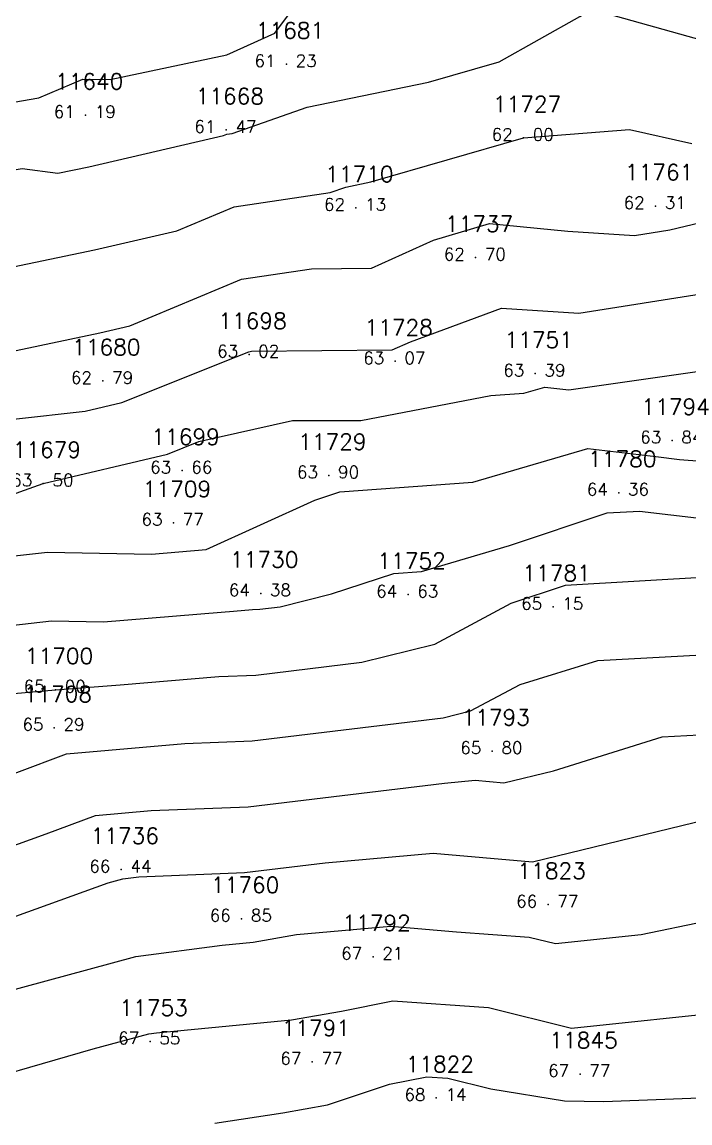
# Model space of a CAD drawing. Header units: millimetres. Extents: x 1412565 to 1412813, y 4931476 to 4931699.
# Drawn here: x 1412599.23 to 1412610.11, y 4931579.01 to 4931596.95 of the extents above; entities that cross this region are included whole.
import ezdxf
from ezdxf.enums import TextEntityAlignment as Align

# ---------------------------------------------------------------- set-up
doc = ezdxf.new("R2010")
doc.units = ezdxf.units.MM
for name, color, linetype in [('CIVIL', 50, 'Continuous'), ('CIVIL-DRAW', 80, 'Continuous'), ('CIVIL-NONAME', 130, 'Continuous'), ('CIVIL-TEXT', 240, 'Continuous'), ('CIVIL-Z', 50, 'Continuous'), ('Tcontours0', 7, 'Continuous'), ('Tcontours1', 7, 'Continuous'), ('Tcontours2', 7, 'Continuous')]:
    doc.layers.add(name, color=color, linetype=linetype)
doc.styles.add('CIVILCADMAIN', font='TXT.SHX')
doc.styles.get("Standard").update_dxf_attribs({"font": 'arial.ttf'})

# ---------------------------------------------------------------- blocks, each defined once
blk = doc.blocks.new('CIVIL-ZZ')
at = {"layer": 'CIVIL-DRAW'}
blk.add_point((0, 0), dxfattribs=at)
at = {"layer": 'CIVIL-NONAME'}
blk.add_attdef('NAME', text='', height=1.8, dxfattribs=at).set_placement((0, 2.1), align=Align.CENTER)
at = {"layer": 'CIVIL-TEXT', "flags": 8}
blk.add_attdef('TEXT', text='', height=2, dxfattribs=at).set_placement((0.2, -3.3), align=Align.CENTER)
at = {"layer": 'CIVIL-Z'}
blk.add_attdef('Z1', text='', height=1.6, dxfattribs=at).set_placement((-0.75, -0.225), align=Align.RIGHT)
blk.add_attdef('Z2', (0.75, -0.225), '', height=1.6, dxfattribs=at)

msp = doc.modelspace()

# ---------------------------------------------------------------- linework, layer by layer
at = {"layer": 'Tcontours0', "elevation": 65}
msp.add_lwpolyline([(1412588.786, 4931581.759), (1412589.044, 4931581.987), (1412590.175, 4931582.627), (1412591.556, 4931584.138), (1412591.712, 4931584.328), (1412591.743, 4931584.343), (1412594.691, 4931585.122), (1412594.727, 4931585.14), (1412594.782, 4931585.138), (1412594.842, 4931585.206), (1412597.01, 4931586.124), (1412597.537, 4931585.978), (1412597.759, 4931585.837), (1412598.169, 4931585.926), (1412599.78, 4931586.07), (1412600.831, 4931586.148), (1412602.437, 4931586.286), (1412603.042, 4931586.31), (1412604.766, 4931586.518), (1412605.953, 4931586.814), (1412607.199, 4931587.478), (1412608.083, 4931587.773), (1412610.495, 4931587.915)], dxfattribs=at)
at = {"layer": 'Tcontours1'}
for points, elevation in [([(1412588.935, 4931592.41), (1412589.04, 4931592.713), (1412591.037, 4931593.897), (1412591.552, 4931594.018), (1412593.836, 4931594.692), (1412595.675, 4931594.69), (1412596.696, 4931595.326), (1412598.154, 4931595.48), (1412599.506, 4931595.711), (1412600.226, 4931596.017), (1412600.671, 4931596.009), (1412602.57, 4931596.413), (1412603.348, 4931596.768), (1412603.657, 4931597.175), (1412603.777, 4931597.238), (1412606.018, 4931597.561), (1412606.455, 4931597.544), (1412606.755, 4931597.661), (1412607.559, 4931598.209), (1412608.568, 4931598.465), (1412610.119, 4931598.223)], 61), ([(1412589.014, 4931590.04), (1412590.66, 4931590.463), (1412591.104, 4931590.625), (1412592.03, 4931591.363), (1412593.42, 4931592.13), (1412596.049, 4931592.003), (1412597.177, 4931592.34), (1412597.943, 4931593.107), (1412599.092, 4931592.96), (1412600.412, 4931593.238), (1412601.753, 4931593.548), (1412602.687, 4931593.939), (1412604.254, 4931594.17), (1412604.507, 4931594.258), (1412604.914, 4931594.342), (1412607.4, 4931595.06), (1412609.126, 4931595.194), (1412610.138, 4931594.971)], 62), ([(1412588.991, 4931587.319), (1412589.754, 4931587.586), (1412591.258, 4931588.287), (1412591.426, 4931588.329), (1412591.565, 4931588.38), (1412591.924, 4931588.459), (1412595.234, 4931589.442), (1412595.726, 4931589.355), (1412597.415, 4931589.853), (1412599.094, 4931590.48), (1412600.263, 4931590.606), (1412600.861, 4931590.748), (1412602.723, 4931591.493), (1412602.925, 4931591.577), (1412602.969, 4931591.584), (1412605.262, 4931591.606), (1412605.558, 4931591.74), (1412607.042, 4931592.288), (1412608.298, 4931592.206), (1412610.394, 4931592.537)], 63), ([(1412588.968, 4931584.947), (1412590.983, 4931585.818), (1412591.981, 4931586.515), (1412592.031, 4931586.53), (1412594.734, 4931587.251), (1412595.759, 4931587.513), (1412596.197, 4931587.698), (1412596.338, 4931587.659), (1412597.014, 4931587.566), (1412598.233, 4931588.072), (1412598.571, 4931588.193), (1412599.647, 4931588.31), (1412601.341, 4931588.281), (1412602.235, 4931588.356), (1412603.999, 4931589.16), (1412604.407, 4931589.294), (1412606.572, 4931589.449), (1412608.445, 4931590), (1412609.552, 4931589.868), (1412609.938, 4931589.821), (1412610.656, 4931589.766)], 64), ([(1412588.813, 4931578.656), (1412589.79, 4931579.88), (1412591.977, 4931580.915), (1412592.19, 4931581.058), (1412592.332, 4931581.231), (1412593.906, 4931582.017), (1412594.733, 4931582.236), (1412595.884, 4931582.793), (1412596.234, 4931583.034), (1412596.45, 4931583.082), (1412598.467, 4931583.303), (1412599.626, 4931583.721), (1412600.433, 4931584.024), (1412601.335, 4931584.101), (1412602.917, 4931584.164), (1412606.113, 4931584.55), (1412606.615, 4931584.595), (1412607.078, 4931584.555), (1412607.888, 4931584.751), (1412609.656, 4931585.301), (1412610.861, 4931585.366)], 66), ([(1412591.968, 4931577.673), (1412594.349, 4931579.626), (1412594.54, 4931579.656), (1412595.56, 4931580.251), (1412595.585, 4931580.275), (1412595.663, 4931580.328), (1412597.317, 4931580.695), (1412597.84, 4931580.753), (1412598.862, 4931581.122), (1412601.087, 4931581.727), (1412602.491, 4931581.911), (1412602.998, 4931581.96), (1412603.702, 4931582.082), (1412605.239, 4931582.219), (1412606.31, 4931582.126), (1412607.494, 4931582.041), (1412607.92, 4931581.935), (1412609.317, 4931582.084), (1412611.41, 4931582.52)], 67), ([(1412602.374, 4931579.009), (1412603.481, 4931579.176), (1412604.207, 4931579.309), (1412605.216, 4931579.643), (1412605.825, 4931579.766), (1412606.166, 4931579.742), (1412606.865, 4931579.568), (1412608.066, 4931579.371), (1412608.708, 4931579.361), (1412610.835, 4931579.446), (1412610.845, 4931579.422), (1412610.99, 4931579.444), (1412611.949, 4931579.733), (1412612.989, 4931579.556), (1412614.837, 4931579.337), (1412617.872, 4931578.955)], 68)]:
    msp.add_lwpolyline(points, dxfattribs=dict(at, elevation=elevation))
at = {"layer": 'Tcontours2'}
for points, elevation in [([(1412589.018, 4931591.132), (1412589.567, 4931591.271), (1412591.04, 4931592.578), (1412591.477, 4931592.837), (1412592.486, 4931593.074), (1412593.628, 4931593.411), (1412596.197, 4931593.409), (1412597.384, 4931594.149), (1412597.562, 4931594.291), (1412599.234, 4931594.559), (1412599.819, 4931594.485), (1412600.324, 4931594.591), (1412602.514, 4931595.097), (1412602.567, 4931595.119), (1412602.656, 4931595.132), (1412603.879, 4931595.558), (1412605.853, 4931595.965), (1412607.002, 4931596.297), (1412608.317, 4931597.037), (1412608.424, 4931597.11), (1412608.515, 4931597.133), (1412608.656, 4931597.111), (1412610.951, 4931596.475)], 61.5), ([(1412588.978, 4931588.747), (1412589.675, 4931589.049), (1412591.043, 4931589.396), (1412592.17, 4931589.808), (1412594.284, 4931590.271), (1412594.656, 4931590.421), (1412594.895, 4931590.409), (1412596.023, 4931590.747), (1412598.327, 4931591.425), (1412598.607, 4931591.53), (1412599.033, 4931591.576), (1412600.499, 4931591.885), (1412600.992, 4931591.999), (1412602.806, 4931592.758), (1412603.947, 4931592.926), (1412604.922, 4931592.936), (1412605.936, 4931593.394), (1412606.843, 4931593.667), (1412608.123, 4931593.541), (1412609.205, 4931593.47), (1412609.782, 4931593.561), (1412610.393, 4931593.709)], 62.5), ([(1412589, 4931585.999), (1412590.414, 4931586.453), (1412590.617, 4931586.547), (1412590.716, 4931586.616), (1412591.724, 4931587.416), (1412594.263, 4931588.106), (1412595.738, 4931588.545), (1412596.502, 4931588.409), (1412596.677, 4931588.385), (1412596.827, 4931588.448), (1412599.58, 4931589.43), (1412601.603, 4931589.909), (1412602.113, 4931590.112), (1412603.639, 4931590.455), (1412604.75, 4931590.456), (1412606.865, 4931590.862), (1412607.406, 4931590.901), (1412607.744, 4931591), (1412608.135, 4931590.954), (1412610.493, 4931591.293)], 63.5), ([(1412599.054, 4931587.118), (1412599.713, 4931587.19), (1412600.56, 4931587.176), (1412602.474, 4931587.336), (1412602.677, 4931587.351), (1412602.988, 4931587.378), (1412603.105, 4931587.383), (1412603.439, 4931587.423), (1412604.272, 4931587.63), (1412605.29, 4931587.965), (1412605.737, 4931587.997), (1412607.171, 4931588.419), (1412608.76, 4931588.95), (1412609.288, 4931588.981), (1412610.309, 4931588.857)], 64.5), ([(1412588.838, 4931580.033), (1412589.552, 4931580.788), (1412590.056, 4931581.026), (1412591.237, 4931581.821), (1412592.022, 4931582.779), (1412592.825, 4931583.18), (1412594.712, 4931583.679), (1412595.664, 4931584.14), (1412596.334, 4931584.113), (1412596.603, 4931584.18), (1412597.739, 4931584.349), (1412598.016, 4931584.852), (1412598.457, 4931584.574), (1412599.147, 4931584.724), (1412599.959, 4931585.028), (1412601.886, 4931585.193), (1412602.979, 4931585.237), (1412606.094, 4931585.613), (1412606.539, 4931585.724), (1412607.347, 4931586.155), (1412608.611, 4931586.547), (1412610.804, 4931586.666)], 65.5), ([(1412590.429, 4931578.539), (1412592.211, 4931579.48), (1412593.254, 4931580.336), (1412594.313, 4931580.5), (1412594.56, 4931580.644), (1412594.901, 4931580.959), (1412595.949, 4931581.681), (1412596.883, 4931581.889), (1412598.153, 4931582.028), (1412600.637, 4931582.924), (1412600.875, 4931582.989), (1412601.137, 4931583.023), (1412602.854, 4931583.091), (1412604.17, 4931583.25), (1412605.927, 4931583.407), (1412607.547, 4931583.266), (1412610.381, 4931583.955)], 66.5), ([(1412595.104, 4931578.613), (1412596.47, 4931579.035), (1412597.37, 4931579.289), (1412597.95, 4931579.512), (1412600.395, 4931580.22), (1412601.299, 4931580.466), (1412601.426, 4931580.483), (1412603.623, 4931580.694), (1412604.437, 4931580.834), (1412605.271, 4931581.003), (1412606.83, 4931580.892), (1412608.18, 4931580.555), (1412610.857, 4931580.84)], 67.5)]:
    msp.add_lwpolyline(points, dxfattribs=dict(at, elevation=elevation))

# ---------------------------------------------------------------- block references
at = {"layer": 'CIVIL'}
ref = msp.add_blockref('CIVIL-ZZ', (1412603.54, 4931596.26, 61.23), dxfattribs=dict(at, xscale=0.2, yscale=0.2))
ref.add_attrib('Z2', '23', (1412603.69, 4931596.215), dxfattribs={"layer": 'CIVIL-Z', "height": 0.2, "style": 'CIVILCADMAIN'})
ref.add_attrib('Z1', '61', (1412603.02, 4931596.215), dxfattribs={"layer": 'CIVIL-Z', "height": 0.2, "style": 'CIVILCADMAIN'})
ref.add_attrib('NAME', '11681', (1412603.04, 4931596.68), dxfattribs={"layer": 'CIVIL-NONAME', "height": 0.26, "style": 'CIVILCADMAIN'})
ref = msp.add_blockref('CIVIL-ZZ', (1412600.27, 4931595.43, 61.19), dxfattribs=dict(at, xscale=0.2, yscale=0.2))
ref.add_attrib('Z2', '19', (1412600.42, 4931595.385), dxfattribs={"layer": 'CIVIL-Z', "height": 0.2, "style": 'CIVILCADMAIN'})
ref.add_attrib('Z1', '61', (1412599.75, 4931595.385), dxfattribs={"layer": 'CIVIL-Z', "height": 0.2, "style": 'CIVILCADMAIN'})
ref.add_attrib('NAME', '11640', (1412599.77, 4931595.85), dxfattribs={"layer": 'CIVIL-NONAME', "height": 0.26, "style": 'CIVILCADMAIN'})
ref = msp.add_blockref('CIVIL-ZZ', (1412602.56, 4931595.19, 61.47), dxfattribs=dict(at, xscale=0.2, yscale=0.2))
ref.add_attrib('Z2', '47', (1412602.71, 4931595.145), dxfattribs={"layer": 'CIVIL-Z', "height": 0.2, "style": 'CIVILCADMAIN'})
ref.add_attrib('Z1', '61', (1412602.04, 4931595.145), dxfattribs={"layer": 'CIVIL-Z', "height": 0.2, "style": 'CIVILCADMAIN'})
ref.add_attrib('NAME', '11668', (1412602.06, 4931595.61), dxfattribs={"layer": 'CIVIL-NONAME', "height": 0.26, "style": 'CIVILCADMAIN'})
ref = msp.add_blockref('CIVIL-ZZ', (1412607.4, 4931595.06, 62), dxfattribs=dict(at, xscale=0.2, yscale=0.2))
ref.add_attrib('Z2', '00', (1412607.55, 4931595.015), dxfattribs={"layer": 'CIVIL-Z', "height": 0.2, "style": 'CIVILCADMAIN'})
ref.add_attrib('Z1', '62', (1412606.88, 4931595.015), dxfattribs={"layer": 'CIVIL-Z', "height": 0.2, "style": 'CIVILCADMAIN'})
ref.add_attrib('NAME', '11727', (1412606.9, 4931595.48), dxfattribs={"layer": 'CIVIL-NONAME', "height": 0.26, "style": 'CIVILCADMAIN'})
ref = msp.add_blockref('CIVIL-ZZ', (1412604.67, 4931593.92, 62.13), dxfattribs=dict(at, xscale=0.2, yscale=0.2))
ref.add_attrib('Z2', '13', (1412604.82, 4931593.875), dxfattribs={"layer": 'CIVIL-Z', "height": 0.2, "style": 'CIVILCADMAIN'})
ref.add_attrib('Z1', '62', (1412604.15, 4931593.875), dxfattribs={"layer": 'CIVIL-Z', "height": 0.2, "style": 'CIVILCADMAIN'})
ref.add_attrib('NAME', '11710', (1412604.17, 4931594.34), dxfattribs={"layer": 'CIVIL-NONAME', "height": 0.26, "style": 'CIVILCADMAIN'})
ref = msp.add_blockref('CIVIL-ZZ', (1412609.55, 4931593.95, 62.31), dxfattribs=dict(at, xscale=0.2, yscale=0.2))
ref.add_attrib('Z2', '31', (1412609.7, 4931593.905), dxfattribs={"layer": 'CIVIL-Z', "height": 0.2, "style": 'CIVILCADMAIN'})
ref.add_attrib('Z1', '62', (1412609.03, 4931593.905), dxfattribs={"layer": 'CIVIL-Z', "height": 0.2, "style": 'CIVILCADMAIN'})
ref.add_attrib('NAME', '11761', (1412609.05, 4931594.37), dxfattribs={"layer": 'CIVIL-NONAME', "height": 0.26, "style": 'CIVILCADMAIN'})
ref = msp.add_blockref('CIVIL-ZZ', (1412606.62, 4931593.11, 62.7), dxfattribs=dict(at, xscale=0.2, yscale=0.2))
ref.add_attrib('Z2', '70', (1412606.77, 4931593.065), dxfattribs={"layer": 'CIVIL-Z', "height": 0.2, "style": 'CIVILCADMAIN'})
ref.add_attrib('Z1', '62', (1412606.1, 4931593.065), dxfattribs={"layer": 'CIVIL-Z', "height": 0.2, "style": 'CIVILCADMAIN'})
ref.add_attrib('NAME', '11737', (1412606.12, 4931593.53), dxfattribs={"layer": 'CIVIL-NONAME', "height": 0.26, "style": 'CIVILCADMAIN'})
ref = msp.add_blockref('CIVIL-ZZ', (1412602.93, 4931591.53, 63.02), dxfattribs=dict(at, xscale=0.2, yscale=0.2))
ref.add_attrib('Z2', '02', (1412603.08, 4931591.485), dxfattribs={"layer": 'CIVIL-Z', "height": 0.2, "style": 'CIVILCADMAIN'})
ref.add_attrib('Z1', '63', (1412602.41, 4931591.485), dxfattribs={"layer": 'CIVIL-Z', "height": 0.2, "style": 'CIVILCADMAIN'})
ref.add_attrib('NAME', '11698', (1412602.43, 4931591.95), dxfattribs={"layer": 'CIVIL-NONAME', "height": 0.26, "style": 'CIVILCADMAIN'})
ref = msp.add_blockref('CIVIL-ZZ', (1412605.31, 4931591.42, 63.07), dxfattribs=dict(at, xscale=0.2, yscale=0.2))
ref.add_attrib('Z2', '07', (1412605.46, 4931591.375), dxfattribs={"layer": 'CIVIL-Z', "height": 0.2, "style": 'CIVILCADMAIN'})
ref.add_attrib('Z1', '63', (1412604.79, 4931591.375), dxfattribs={"layer": 'CIVIL-Z', "height": 0.2, "style": 'CIVILCADMAIN'})
ref.add_attrib('NAME', '11728', (1412604.81, 4931591.84), dxfattribs={"layer": 'CIVIL-NONAME', "height": 0.26, "style": 'CIVILCADMAIN'})
ref = msp.add_blockref('CIVIL-ZZ', (1412607.59, 4931591.22, 63.39), dxfattribs=dict(at, xscale=0.2, yscale=0.2))
ref.add_attrib('Z2', '39', (1412607.74, 4931591.175), dxfattribs={"layer": 'CIVIL-Z', "height": 0.2, "style": 'CIVILCADMAIN'})
ref.add_attrib('Z1', '63', (1412607.07, 4931591.175), dxfattribs={"layer": 'CIVIL-Z', "height": 0.2, "style": 'CIVILCADMAIN'})
ref.add_attrib('NAME', '11751', (1412607.09, 4931591.64), dxfattribs={"layer": 'CIVIL-NONAME', "height": 0.26, "style": 'CIVILCADMAIN'})
ref = msp.add_blockref('CIVIL-ZZ', (1412600.55, 4931591.1, 62.79), dxfattribs=dict(at, xscale=0.2, yscale=0.2))
ref.add_attrib('Z2', '79', (1412600.7, 4931591.055), dxfattribs={"layer": 'CIVIL-Z', "height": 0.2, "style": 'CIVILCADMAIN'})
ref.add_attrib('Z1', '62', (1412600.03, 4931591.055), dxfattribs={"layer": 'CIVIL-Z', "height": 0.2, "style": 'CIVILCADMAIN'})
ref.add_attrib('NAME', '11680', (1412600.05, 4931591.52), dxfattribs={"layer": 'CIVIL-NONAME', "height": 0.26, "style": 'CIVILCADMAIN'})
ref = msp.add_blockref('CIVIL-ZZ', (1412609.82, 4931590.13, 63.84), dxfattribs=dict(at, xscale=0.2, yscale=0.2))
ref.add_attrib('Z2', '84', (1412609.97, 4931590.085), dxfattribs={"layer": 'CIVIL-Z', "height": 0.2, "style": 'CIVILCADMAIN'})
ref.add_attrib('Z1', '63', (1412609.3, 4931590.085), dxfattribs={"layer": 'CIVIL-Z', "height": 0.2, "style": 'CIVILCADMAIN'})
ref.add_attrib('NAME', '11794', (1412609.32, 4931590.55), dxfattribs={"layer": 'CIVIL-NONAME', "height": 0.26, "style": 'CIVILCADMAIN'})
ref = msp.add_blockref('CIVIL-ZZ', (1412601.84, 4931589.64, 63.66), dxfattribs=dict(at, xscale=0.2, yscale=0.2))
ref.add_attrib('Z2', '66', (1412601.99, 4931589.595), dxfattribs={"layer": 'CIVIL-Z', "height": 0.2, "style": 'CIVILCADMAIN'})
ref.add_attrib('Z1', '63', (1412601.32, 4931589.595), dxfattribs={"layer": 'CIVIL-Z', "height": 0.2, "style": 'CIVILCADMAIN'})
ref.add_attrib('NAME', '11699', (1412601.34, 4931590.06), dxfattribs={"layer": 'CIVIL-NONAME', "height": 0.26, "style": 'CIVILCADMAIN'})
ref = msp.add_blockref('CIVIL-ZZ', (1412604.23, 4931589.56, 63.9), dxfattribs=dict(at, xscale=0.2, yscale=0.2))
ref.add_attrib('Z2', '90', (1412604.38, 4931589.515), dxfattribs={"layer": 'CIVIL-Z', "height": 0.2, "style": 'CIVILCADMAIN'})
ref.add_attrib('Z1', '63', (1412603.71, 4931589.515), dxfattribs={"layer": 'CIVIL-Z', "height": 0.2, "style": 'CIVILCADMAIN'})
ref.add_attrib('NAME', '11729', (1412603.73, 4931589.98), dxfattribs={"layer": 'CIVIL-NONAME', "height": 0.26, "style": 'CIVILCADMAIN'})
ref = msp.add_blockref('CIVIL-ZZ', (1412599.58, 4931589.43, 63.5), dxfattribs=dict(at, xscale=0.2, yscale=0.2))
ref.add_attrib('Z2', '50', (1412599.73, 4931589.385), dxfattribs={"layer": 'CIVIL-Z', "height": 0.2, "style": 'CIVILCADMAIN'})
ref.add_attrib('Z1', '63', (1412599.06, 4931589.385), dxfattribs={"layer": 'CIVIL-Z', "height": 0.2, "style": 'CIVILCADMAIN'})
ref.add_attrib('NAME', '11679', (1412599.08, 4931589.85), dxfattribs={"layer": 'CIVIL-NONAME', "height": 0.26, "style": 'CIVILCADMAIN'})
ref = msp.add_blockref('CIVIL-ZZ', (1412608.95, 4931589.28, 64.36), dxfattribs=dict(at, xscale=0.2, yscale=0.2))
ref.add_attrib('Z2', '36', (1412609.1, 4931589.235), dxfattribs={"layer": 'CIVIL-Z', "height": 0.2, "style": 'CIVILCADMAIN'})
ref.add_attrib('Z1', '64', (1412608.43, 4931589.235), dxfattribs={"layer": 'CIVIL-Z', "height": 0.2, "style": 'CIVILCADMAIN'})
ref.add_attrib('NAME', '11780', (1412608.45, 4931589.7), dxfattribs={"layer": 'CIVIL-NONAME', "height": 0.26, "style": 'CIVILCADMAIN'})
ref = msp.add_blockref('CIVIL-ZZ', (1412601.7, 4931588.79, 63.77), dxfattribs=dict(at, xscale=0.2, yscale=0.2))
ref.add_attrib('Z2', '77', (1412601.85, 4931588.745), dxfattribs={"layer": 'CIVIL-Z', "height": 0.2, "style": 'CIVILCADMAIN'})
ref.add_attrib('Z1', '63', (1412601.18, 4931588.745), dxfattribs={"layer": 'CIVIL-Z', "height": 0.2, "style": 'CIVILCADMAIN'})
ref.add_attrib('NAME', '11709', (1412601.2, 4931589.21), dxfattribs={"layer": 'CIVIL-NONAME', "height": 0.26, "style": 'CIVILCADMAIN'})
ref = msp.add_blockref('CIVIL-ZZ', (1412603.12, 4931587.64, 64.38), dxfattribs=dict(at, xscale=0.2, yscale=0.2))
ref.add_attrib('Z2', '38', (1412603.27, 4931587.595), dxfattribs={"layer": 'CIVIL-Z', "height": 0.2, "style": 'CIVILCADMAIN'})
ref.add_attrib('Z1', '64', (1412602.6, 4931587.595), dxfattribs={"layer": 'CIVIL-Z', "height": 0.2, "style": 'CIVILCADMAIN'})
ref.add_attrib('NAME', '11730', (1412602.62, 4931588.06), dxfattribs={"layer": 'CIVIL-NONAME', "height": 0.26, "style": 'CIVILCADMAIN'})
ref = msp.add_blockref('CIVIL-ZZ', (1412605.52, 4931587.62, 64.63), dxfattribs=dict(at, xscale=0.2, yscale=0.2))
ref.add_attrib('Z2', '63', (1412605.67, 4931587.575), dxfattribs={"layer": 'CIVIL-Z', "height": 0.2, "style": 'CIVILCADMAIN'})
ref.add_attrib('Z1', '64', (1412605, 4931587.575), dxfattribs={"layer": 'CIVIL-Z', "height": 0.2, "style": 'CIVILCADMAIN'})
ref.add_attrib('NAME', '11752', (1412605.02, 4931588.04), dxfattribs={"layer": 'CIVIL-NONAME', "height": 0.26, "style": 'CIVILCADMAIN'})
ref = msp.add_blockref('CIVIL-ZZ', (1412607.88, 4931587.42, 65.15), dxfattribs=dict(at, xscale=0.2, yscale=0.2))
ref.add_attrib('Z2', '15', (1412608.03, 4931587.375), dxfattribs={"layer": 'CIVIL-Z', "height": 0.2, "style": 'CIVILCADMAIN'})
ref.add_attrib('Z1', '65', (1412607.36, 4931587.375), dxfattribs={"layer": 'CIVIL-Z', "height": 0.2, "style": 'CIVILCADMAIN'})
ref.add_attrib('NAME', '11781', (1412607.38, 4931587.84), dxfattribs={"layer": 'CIVIL-NONAME', "height": 0.26, "style": 'CIVILCADMAIN'})
ref = msp.add_blockref('CIVIL-ZZ', (1412599.78, 4931586.07, 65), dxfattribs=dict(at, xscale=0.2, yscale=0.2))
ref.add_attrib('Z2', '00', (1412599.93, 4931586.025), dxfattribs={"layer": 'CIVIL-Z', "height": 0.2, "style": 'CIVILCADMAIN'})
ref.add_attrib('Z1', '65', (1412599.26, 4931586.025), dxfattribs={"layer": 'CIVIL-Z', "height": 0.2, "style": 'CIVILCADMAIN'})
ref.add_attrib('NAME', '11700', (1412599.28, 4931586.49), dxfattribs={"layer": 'CIVIL-NONAME', "height": 0.26, "style": 'CIVILCADMAIN'})
ref = msp.add_blockref('CIVIL-ZZ', (1412599.76, 4931585.45, 65.29), dxfattribs=dict(at, xscale=0.2, yscale=0.2))
ref.add_attrib('Z2', '29', (1412599.91, 4931585.405), dxfattribs={"layer": 'CIVIL-Z', "height": 0.2, "style": 'CIVILCADMAIN'})
ref.add_attrib('Z1', '65', (1412599.24, 4931585.405), dxfattribs={"layer": 'CIVIL-Z', "height": 0.2, "style": 'CIVILCADMAIN'})
ref.add_attrib('NAME', '11708', (1412599.26, 4931585.87), dxfattribs={"layer": 'CIVIL-NONAME', "height": 0.26, "style": 'CIVILCADMAIN'})
ref = msp.add_blockref('CIVIL-ZZ', (1412606.89, 4931585.07, 65.8), dxfattribs=dict(at, xscale=0.2, yscale=0.2))
ref.add_attrib('Z2', '80', (1412607.04, 4931585.025), dxfattribs={"layer": 'CIVIL-Z', "height": 0.2, "style": 'CIVILCADMAIN'})
ref.add_attrib('Z1', '65', (1412606.37, 4931585.025), dxfattribs={"layer": 'CIVIL-Z', "height": 0.2, "style": 'CIVILCADMAIN'})
ref.add_attrib('NAME', '11793', (1412606.39, 4931585.49), dxfattribs={"layer": 'CIVIL-NONAME', "height": 0.26, "style": 'CIVILCADMAIN'})
ref = msp.add_blockref('CIVIL-ZZ', (1412600.85, 4931583.14, 66.44), dxfattribs=dict(at, xscale=0.2, yscale=0.2))
ref.add_attrib('Z2', '44', (1412601, 4931583.095), dxfattribs={"layer": 'CIVIL-Z', "height": 0.2, "style": 'CIVILCADMAIN'})
ref.add_attrib('Z1', '66', (1412600.33, 4931583.095), dxfattribs={"layer": 'CIVIL-Z', "height": 0.2, "style": 'CIVILCADMAIN'})
ref.add_attrib('NAME', '11736', (1412600.35, 4931583.56), dxfattribs={"layer": 'CIVIL-NONAME', "height": 0.26, "style": 'CIVILCADMAIN'})
ref = msp.add_blockref('CIVIL-ZZ', (1412607.8, 4931582.57, 66.77), dxfattribs=dict(at, xscale=0.2, yscale=0.2))
ref.add_attrib('Z2', '77', (1412607.95, 4931582.525), dxfattribs={"layer": 'CIVIL-Z', "height": 0.2, "style": 'CIVILCADMAIN'})
ref.add_attrib('Z1', '66', (1412607.28, 4931582.525), dxfattribs={"layer": 'CIVIL-Z', "height": 0.2, "style": 'CIVILCADMAIN'})
ref.add_attrib('NAME', '11823', (1412607.3, 4931582.99), dxfattribs={"layer": 'CIVIL-NONAME', "height": 0.26, "style": 'CIVILCADMAIN'})
ref = msp.add_blockref('CIVIL-ZZ', (1412602.81, 4931582.34, 66.85), dxfattribs=dict(at, xscale=0.2, yscale=0.2))
ref.add_attrib('Z2', '85', (1412602.96, 4931582.295), dxfattribs={"layer": 'CIVIL-Z', "height": 0.2, "style": 'CIVILCADMAIN'})
ref.add_attrib('Z1', '66', (1412602.29, 4931582.295), dxfattribs={"layer": 'CIVIL-Z', "height": 0.2, "style": 'CIVILCADMAIN'})
ref.add_attrib('NAME', '11760', (1412602.31, 4931582.76), dxfattribs={"layer": 'CIVIL-NONAME', "height": 0.26, "style": 'CIVILCADMAIN'})
ref = msp.add_blockref('CIVIL-ZZ', (1412604.95, 4931581.72, 67.21), dxfattribs=dict(at, xscale=0.2, yscale=0.2))
ref.add_attrib('Z2', '21', (1412605.1, 4931581.675), dxfattribs={"layer": 'CIVIL-Z', "height": 0.2, "style": 'CIVILCADMAIN'})
ref.add_attrib('Z1', '67', (1412604.43, 4931581.675), dxfattribs={"layer": 'CIVIL-Z', "height": 0.2, "style": 'CIVILCADMAIN'})
ref.add_attrib('NAME', '11792', (1412604.45, 4931582.14), dxfattribs={"layer": 'CIVIL-NONAME', "height": 0.26, "style": 'CIVILCADMAIN'})
ref = msp.add_blockref('CIVIL-ZZ', (1412601.32, 4931580.34, 67.55), dxfattribs=dict(at, xscale=0.2, yscale=0.2))
ref.add_attrib('Z2', '55', (1412601.47, 4931580.295), dxfattribs={"layer": 'CIVIL-Z', "height": 0.2, "style": 'CIVILCADMAIN'})
ref.add_attrib('Z1', '67', (1412600.8, 4931580.295), dxfattribs={"layer": 'CIVIL-Z', "height": 0.2, "style": 'CIVILCADMAIN'})
ref.add_attrib('NAME', '11753', (1412600.82, 4931580.76), dxfattribs={"layer": 'CIVIL-NONAME', "height": 0.26, "style": 'CIVILCADMAIN'})
ref = msp.add_blockref('CIVIL-ZZ', (1412603.96, 4931580.01, 67.77), dxfattribs=dict(at, xscale=0.2, yscale=0.2))
ref.add_attrib('Z2', '77', (1412604.11, 4931579.965), dxfattribs={"layer": 'CIVIL-Z', "height": 0.2, "style": 'CIVILCADMAIN'})
ref.add_attrib('Z1', '67', (1412603.44, 4931579.965), dxfattribs={"layer": 'CIVIL-Z', "height": 0.2, "style": 'CIVILCADMAIN'})
ref.add_attrib('NAME', '11791', (1412603.46, 4931580.43), dxfattribs={"layer": 'CIVIL-NONAME', "height": 0.26, "style": 'CIVILCADMAIN'})
ref = msp.add_blockref('CIVIL-ZZ', (1412608.32, 4931579.81, 67.77), dxfattribs=dict(at, xscale=0.2, yscale=0.2))
ref.add_attrib('Z2', '77', (1412608.47, 4931579.765), dxfattribs={"layer": 'CIVIL-Z', "height": 0.2, "style": 'CIVILCADMAIN'})
ref.add_attrib('Z1', '67', (1412607.8, 4931579.765), dxfattribs={"layer": 'CIVIL-Z', "height": 0.2, "style": 'CIVILCADMAIN'})
ref.add_attrib('NAME', '11845', (1412607.82, 4931580.23), dxfattribs={"layer": 'CIVIL-NONAME', "height": 0.26, "style": 'CIVILCADMAIN'})
ref = msp.add_blockref('CIVIL-ZZ', (1412605.98, 4931579.42, 68.14), dxfattribs=dict(at, xscale=0.2, yscale=0.2))
ref.add_attrib('Z2', '14', (1412606.13, 4931579.375), dxfattribs={"layer": 'CIVIL-Z', "height": 0.2, "style": 'CIVILCADMAIN'})
ref.add_attrib('Z1', '68', (1412605.46, 4931579.375), dxfattribs={"layer": 'CIVIL-Z', "height": 0.2, "style": 'CIVILCADMAIN'})
ref.add_attrib('NAME', '11822', (1412605.48, 4931579.84), dxfattribs={"layer": 'CIVIL-NONAME', "height": 0.26, "style": 'CIVILCADMAIN'})

doc.saveas('drawing.dxf')
